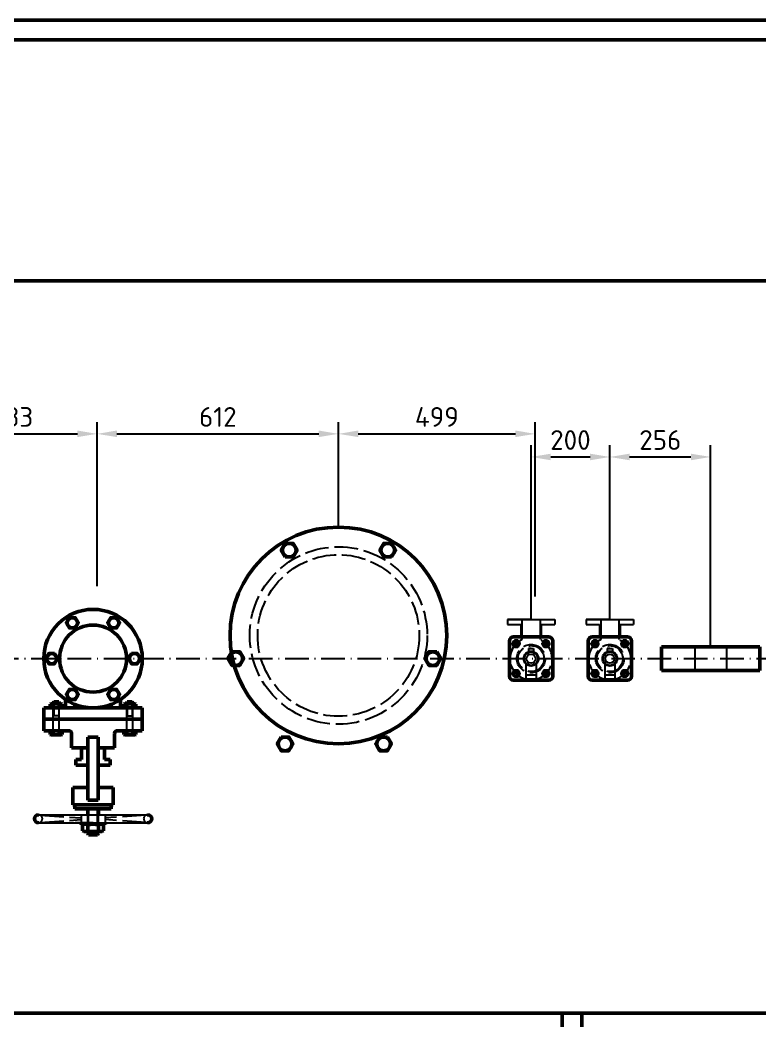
# Paper-space layout 'Layout1' of a CAD drawing. Header units: millimetres. Extents: x 198 to 1020, y 107 to 694.
# Drawn here: x 587 to 680.9, y 333.1 to 460.1 of the extents above; entities that cross this region are included whole.
import ezdxf

# ---------------------------------------------------------------- set-up
doc = ezdxf.new("R2010")
doc.units = ezdxf.units.MM
doc.header["$LTSCALE"] = 0.25
doc.linetypes.add('ACAD_ISO02W100', pattern=[15, 12, -3])
doc.linetypes.add('ACAD_ISO10W100', pattern=[18, 12, -3, 0, -3])
for name, color, linetype, lineweight in [('KICH THUOC', 1, 'Continuous', 25), ('manh', 130, 'Continuous', 25), ('NET 05', 130, 'Continuous', 50), ('NET DUT', 1, 'ACAD_ISO02W100', 25), ('NET MANH', 5, 'Continuous', 25), ('net đậm', 7, 'Continuous', 50), ('TRUC', 3, 'ACAD_ISO10W100', 25)]:
    doc.layers.add(name, color=color, linetype=linetype, lineweight=lineweight)
doc.styles.add('ISO', font='isocpeur.ttf', dxfattribs={"height": 2.5})
doc.dimstyles.new('DUONG KINH', dxfattribs={"dimtxt": 2.5, "dimasz": 2.5, "dimexe": 1.5, "dimexo": 0, "dimgap": 0.9, "dimtad": 1, "dimtoh": 1, "dimdec": 0, "dimlfac": 20, "dimzin": 0, "dimdsep": 46, "dimtxsty": 'ISO', "dimcen": 0.09, "dimadec": 0, "dimazin": 0, "dimtfac": 1, "dimtdec": 0, "dimtmove": 0, "dimatfit": 2, "dimfxl": 1, "dimtolj": 1, "dimtzin": 0, "dimarcsym": 0})

# ---------------------------------------------------------------- blocks, each defined once
blk = doc.blocks.new('*D449')
at = {"layer": 'KICH THUOC', "color": 0, "lineweight": -2, "transparency": 16777216}
for p, q in [((575.19, 385.54), (575.19, 409.13)), ((596.82, 388.29), (596.82, 409.13)), ((577.69, 407.63), (594.32, 407.63))]:
    blk.add_line(p, q, dxfattribs=at)
at = {"layer": 'KICH THUOC', "color": 0, "transparency": 16777216}
for points in [[(577.69, 408.05), (577.69, 407.22), (575.19, 407.63)], [(594.32, 408.05), (594.32, 407.22), (596.82, 407.63)]]:
    blk.add_solid(points, dxfattribs=at)
at = {"layer": 'KICH THUOC', "color": 0, "transparency": 16777216, "insert": (586.01, 409.78), "char_height": 2.5, "attachment_point": 5, "style": 'ISO'}
blk.add_mtext('\\A1;433', dxfattribs=at)
blk = doc.blocks.new('*D450')
at = {"layer": 'KICH THUOC', "color": 0, "lineweight": -2, "transparency": 16777216}
for p, q in [((596.82, 388.29), (596.82, 409.13)), ((627.44, 395.79), (627.44, 409.13)), ((599.32, 407.63), (624.94, 407.63))]:
    blk.add_line(p, q, dxfattribs=at)
at = {"layer": 'KICH THUOC', "color": 0, "transparency": 16777216}
for points in [[(599.32, 408.05), (599.32, 407.22), (596.82, 407.63)], [(624.94, 408.05), (624.94, 407.22), (627.44, 407.63)]]:
    blk.add_solid(points, dxfattribs=at)
at = {"layer": 'KICH THUOC', "color": 0, "transparency": 16777216, "insert": (612.13, 409.78), "char_height": 2.5, "attachment_point": 5, "style": 'ISO'}
blk.add_mtext('\\A1;612', dxfattribs=at)
blk = doc.blocks.new('*D475')
at = {"layer": 'KICH THUOC', "color": 0, "lineweight": -2, "transparency": 16777216}
for p, q in [((627.44, 395.79), (627.44, 409.13)), ((652.4, 386.99), (652.4, 409.13)), ((629.94, 407.63), (649.9, 407.63))]:
    blk.add_line(p, q, dxfattribs=at)
at = {"layer": 'KICH THUOC', "color": 0, "transparency": 16777216}
for points in [[(629.94, 408.05), (629.94, 407.22), (627.44, 407.63)], [(649.9, 408.05), (649.9, 407.22), (652.4, 407.63)]]:
    blk.add_solid(points, dxfattribs=at)
at = {"layer": 'KICH THUOC', "color": 0, "transparency": 16777216, "insert": (639.92, 409.78), "char_height": 2.5, "attachment_point": 5, "style": 'ISO'}
blk.add_mtext('\\A1;499', dxfattribs=at)
blk = doc.blocks.new('*D476')
at = {"layer": 'KICH THUOC', "color": 0, "lineweight": -2, "transparency": 16777216}
for p, q in [((651.87, 384.06), (651.87, 406.2)), ((661.87, 384.06), (661.87, 406.2)), ((654.37, 404.7), (659.37, 404.7))]:
    blk.add_line(p, q, dxfattribs=at)
at = {"layer": 'KICH THUOC', "color": 0, "transparency": 16777216}
for points in [[(654.37, 405.11), (654.37, 404.28), (651.87, 404.7)], [(659.37, 405.11), (659.37, 404.28), (661.87, 404.7)]]:
    blk.add_solid(points, dxfattribs=at)
at = {"layer": 'KICH THUOC', "color": 0, "transparency": 16777216, "insert": (656.87, 406.85), "char_height": 2.5, "attachment_point": 5, "style": 'ISO'}
blk.add_mtext('\\A1;200', dxfattribs=at)
blk = doc.blocks.new('*D477')
at = {"layer": 'KICH THUOC', "color": 0, "lineweight": -2, "transparency": 16777216}
for p, q in [((661.87, 384.06), (661.87, 406.2)), ((674.66, 380.61), (674.66, 406.2)), ((664.37, 404.7), (672.16, 404.7))]:
    blk.add_line(p, q, dxfattribs=at)
at = {"layer": 'KICH THUOC', "color": 0, "transparency": 16777216}
for points in [[(664.37, 405.11), (664.37, 404.28), (661.87, 404.7)], [(672.16, 405.11), (672.16, 404.28), (674.66, 404.7)]]:
    blk.add_solid(points, dxfattribs=at)
at = {"layer": 'KICH THUOC', "color": 0, "transparency": 16777216, "insert": (668.27, 406.85), "char_height": 2.5, "attachment_point": 5, "style": 'ISO'}
blk.add_mtext('\\A1;256', dxfattribs=at)

psp = doc.layouts.get("Layout1")

# ---------------------------------------------------------------- linework, layer by layer
for p, q in [((648.87256, 384.05765), (654.87256, 384.05765)), ((651.87256, 384.05765), (648.87256, 384.05765)), ((648.87256, 384.05765), (648.87256, 383.45765)), ((651.87256, 384.05765), (654.87256, 384.05765)), ((654.87256, 384.05765), (654.87256, 383.45765)), ((658.87256, 384.05765), (664.87256, 384.05765)), ((661.87256, 384.05765), (658.87256, 384.05765)), ((658.87256, 384.05765), (658.87256, 383.45765)), ((661.87256, 384.05765), (664.87256, 384.05765)), ((664.87256, 384.05765), (664.87256, 383.45765)), ((648.87256, 383.45765), (650.57256, 383.45765)), ((650.57256, 383.45765), (650.57256, 381.85765)), ((653.17256, 383.45765), (654.87256, 383.45765)), ((653.17256, 383.45765), (653.17256, 381.85765)), ((658.87256, 383.45765), (660.57256, 383.45765)), ((660.57256, 383.45765), (660.57256, 381.85765)), ((663.17256, 383.45765), (664.87256, 383.45765)), ((663.17256, 383.45765), (663.17256, 381.85765)), ((651.54756, 380.41077), (652.19756, 380.41077)), ((651.87256, 380.41077), (651.54756, 380.41077)), ((651.54756, 380.41077), (651.54756, 380.00365)), ((651.87256, 380.41077), (652.19756, 380.41077)), ((652.19756, 380.41077), (652.19756, 380.00365)), ((661.54756, 380.41077), (662.19756, 380.41077)), ((661.87256, 380.41077), (661.54756, 380.41077)), ((661.54756, 380.41077), (661.54756, 380.00365)), ((661.87256, 380.41077), (662.19756, 380.41077)), ((662.19756, 380.41077), (662.19756, 380.00365)), ((651.22256, 378.41055), (651.22256, 376.52888)), ((652.52256, 378.41055), (652.52256, 376.52888)), ((661.22256, 378.41055), (661.22256, 376.52888)), ((662.52256, 378.41055), (662.52256, 376.52888)), ((651.22256, 376.52888), (652.52256, 376.52888)), ((661.22256, 376.52888), (662.52256, 376.52888)), ((598.58359, 360.06192), (598.58359, 360.06192)), ((589.36351, 359.29963), (603.22993, 359.29963)), ((589.36351, 358.28324), (603.22993, 358.28324)), ((596.29672, 358.28324), (594.04615, 358.28324)), ((594.62694, 358.28324), (594.62694, 358.10174)), ((597.9665, 358.28324), (597.9665, 358.10174)), ((597.9665, 358.10174), (594.62694, 358.10174))]:
    psp.add_line(p, q)
for centre, radius in [((651.87256, 379.10765), 0.95312), ((651.87256, 379.10765), 0.85312), ((661.87256, 379.10765), 0.95312), ((661.87256, 379.10765), 0.85312), ((651.87256, 379.10765), 0.575), ((661.87256, 379.10765), 0.575)]:
    psp.add_circle(centre, radius)
at = {"layer": 'manh'}
for p, q in [((591.31024, 373.60765), (591.31024, 373.38265)), ((591.94774, 373.60765), (591.94774, 373.38265)), ((600.6457, 373.60765), (600.6457, 373.38265)), ((601.2832, 373.60765), (601.2832, 373.38265)), ((595.72297, 356.75174), (595.72297, 357.15674)), ((596.87047, 356.75174), (596.87047, 357.15674))]:
    psp.add_line(p, q, dxfattribs=at)
at = {"layer": 'NET 05'}
for p, q in [((683.18872, 460.14117), (546.21385, 460.14117)), ((683.18872, 457.64117), (546.21385, 457.64117)), ((696.43872, 427.04472), (531.43872, 427.04472)), ((649.12256, 381.35765), (649.12256, 376.85765)), ((649.62256, 381.85765), (654.12256, 381.85765)), ((654.62256, 376.85765), (654.62256, 381.35765)), ((659.12256, 381.35765), (659.12256, 376.85765)), ((659.62256, 381.85765), (664.12256, 381.85765)), ((664.62256, 376.85765), (664.62256, 381.35765)), ((649.62256, 376.35765), (654.12256, 376.35765)), ((659.62256, 376.35765), (664.12256, 376.35765)), ((591.31024, 373.60765), (591.25399, 373.49515)), ((591.25399, 373.38265), (591.25399, 373.49515)), ((592.00399, 373.49515), (591.25399, 373.49515)), ((591.94774, 373.60765), (591.31024, 373.60765)), ((592.00399, 373.49515), (591.94774, 373.60765)), ((592.00399, 373.38265), (592.00399, 373.49515)), ((592.79672, 372.85765), (592.79672, 373.92957)), ((599.79672, 372.85765), (599.79672, 373.92957)), ((600.58945, 373.49515), (600.6457, 373.60765)), ((600.58945, 373.38265), (600.58945, 373.49515)), ((600.58945, 373.49515), (601.33945, 373.49515)), ((600.6457, 373.60765), (601.2832, 373.60765)), ((601.2832, 373.60765), (601.33945, 373.49515)), ((601.33945, 373.38265), (601.33945, 373.49515)), ((590.04672, 372.85765), (590.04672, 369.95368)), ((602.54672, 372.85765), (590.04672, 372.85765)), ((590.87899, 373.31831), (590.99043, 373.38265)), ((590.87899, 372.92199), (590.87899, 373.31831)), ((590.87899, 372.92199), (590.99043, 372.85765)), ((592.26755, 373.38265), (590.99043, 373.38265)), ((592.00399, 373.38265), (590.99043, 373.38265)), ((592.26755, 372.85765), (590.99043, 372.85765)), ((591.25399, 372.92199), (591.25399, 373.31831)), ((591.25399, 372.92199), (591.25399, 373.31831)), ((592.00399, 372.92199), (592.00399, 373.31831)), ((592.00399, 372.92199), (592.00399, 373.31831)), ((592.26755, 373.38265), (592.19149, 373.38265)), ((592.37899, 373.31831), (592.26755, 373.38265)), ((592.37899, 372.92199), (592.26755, 372.85765)), ((592.37899, 373.31831), (592.37899, 372.92199)), ((600.21445, 373.31831), (600.32589, 373.38265)), ((600.21445, 373.31831), (600.21445, 372.92199)), ((600.21445, 372.92199), (600.32589, 372.85765)), ((600.32589, 373.38265), (601.60301, 373.38265)), ((600.32589, 373.38265), (600.40195, 373.38265)), ((600.32589, 372.85765), (601.60301, 372.85765)), ((600.58945, 373.38265), (601.60301, 373.38265)), ((600.58945, 372.92199), (600.58945, 373.31831)), ((600.58945, 372.92199), (600.58945, 373.31831)), ((601.33945, 372.92199), (601.33945, 373.31831)), ((601.33945, 372.92199), (601.33945, 373.31831)), ((601.71445, 373.31831), (601.60301, 373.38265)), ((601.71445, 372.92199), (601.60301, 372.85765)), ((601.71445, 372.92199), (601.71445, 373.31831)), ((602.54672, 372.85765), (602.54672, 369.95368)), ((590.04672, 371.40567), (602.54672, 371.40567)), ((593.21126, 369.95368), (590.04672, 369.95368)), ((590.87899, 369.95368), (592.37899, 369.95368)), ((590.87899, 369.49302), (590.87899, 369.95368)), ((591.25399, 369.49302), (591.25399, 369.95368)), ((592.00399, 369.49302), (592.00399, 369.95368)), ((592.37899, 369.95368), (592.37899, 369.49302)), ((599.38218, 369.95368), (602.54672, 369.95368)), ((601.71445, 369.95368), (600.21445, 369.95368)), ((600.21445, 369.95368), (600.21445, 369.49302)), ((600.58945, 369.49302), (600.58945, 369.95368)), ((601.33945, 369.49302), (601.33945, 369.95368)), ((601.71445, 369.49302), (601.71445, 369.95368)), ((590.87899, 369.49302), (590.99043, 369.42868)), ((592.26755, 369.42868), (590.99043, 369.42868)), ((592.37899, 369.49302), (592.26755, 369.42868)), ((593.57426, 367.77571), (593.57426, 369.59069)), ((595.64333, 369.14305), (595.64333, 361.15605)), ((595.64333, 369.14305), (596.95011, 369.14305)), ((596.95011, 369.14305), (596.95011, 361.15605)), ((599.01919, 367.77571), (599.01919, 369.59069)), ((600.21445, 369.49302), (600.32589, 369.42868)), ((600.32589, 369.42868), (601.60301, 369.42868)), ((601.71445, 369.49302), (601.60301, 369.42868)), ((593.57426, 367.77571), (595.64333, 367.77571)), ((594.84474, 366.32373), (594.84474, 367.77571)), ((596.95011, 367.77571), (599.01919, 367.77571)), ((597.7487, 366.32373), (597.7487, 367.77571)), ((594.11875, 365.59774), (594.11875, 366.32373)), ((598.47469, 366.32373), (597.7487, 366.32373)), ((598.47469, 365.59774), (598.47469, 366.32373)), ((595.64333, 365.59774), (594.11875, 365.59774)), ((596.95011, 365.59774), (598.47469, 365.59774)), ((593.75575, 362.74808), (595.64333, 362.74808)), ((593.75575, 362.74808), (593.75575, 360.57011)), ((593.75575, 362.74808), (593.75575, 360.57011)), ((596.95011, 362.74808), (598.83769, 362.74808)), ((598.83769, 362.74808), (598.83769, 360.57011)), ((596.95011, 361.15605), (595.64333, 361.15605)), ((598.83769, 360.57011), (593.75575, 360.57011)), ((594.00985, 360.06192), (594.00985, 360.57011)), ((594.00985, 360.06192), (598.58359, 360.06192)), ((594.00985, 360.06192), (594.00985, 360.06192)), ((595.62172, 359.29963), (595.62172, 360.06192)), ((596.97172, 359.29963), (596.97172, 360.06192)), ((598.58359, 360.06192), (598.58359, 360.57011)), ((594.94672, 357.98593), (595.14731, 358.10174)), ((594.94672, 357.27255), (594.94672, 357.98593)), ((594.94672, 357.27255), (595.14731, 357.15674)), ((595.14731, 358.10174), (597.44613, 358.10174)), ((595.14731, 357.15674), (597.44613, 357.15674)), ((595.14731, 357.15674), (595.28422, 357.15674)), ((595.62172, 357.98593), (595.62172, 357.27255)), ((595.62172, 357.98593), (595.62172, 357.27255)), ((595.62172, 357.15674), (595.62172, 356.95424)), ((595.62172, 357.15674), (597.44613, 357.15674)), ((595.62172, 356.95424), (596.97172, 356.95424)), ((595.62172, 356.95424), (595.72297, 356.75174)), ((596.87047, 356.75174), (596.97172, 356.95424)), ((596.97172, 357.98593), (596.97172, 357.27255)), ((596.97172, 357.98593), (596.97172, 357.27255)), ((596.97172, 357.15674), (596.97172, 356.95424)), ((597.64672, 357.98593), (597.44613, 358.10174)), ((597.64672, 357.27255), (597.44613, 357.15674)), ((597.64672, 357.98593), (597.64672, 357.27255)), ((595.72297, 356.75174), (596.87047, 356.75174)), ((530.91216, 334.10765), (695.91216, 334.10765)), ((655.82916, 334.10765), (655.82916, 331.85136)), ((658.32916, 334.10765), (658.32916, 331.85136))]:
    psp.add_line(p, q, dxfattribs=at)
for points in [[(594.04672, 383.00476), (593.29672, 383.00476), (592.92172, 383.65428), (593.29672, 384.3038), (594.04672, 384.3038), (594.42172, 383.65428)], [(598.54672, 383.00476), (599.29672, 383.00476), (599.67172, 383.65428), (599.29672, 384.3038), (598.54672, 384.3038), (598.17172, 383.65428)], [(649.78105, 381.34557), (649.58105, 380.99916), (649.78105, 380.65275), (650.18105, 380.65275), (650.38105, 380.99916), (650.18105, 381.34557)], [(653.96407, 381.34557), (654.16407, 380.99916), (653.96407, 380.65275), (653.56407, 380.65275), (653.36407, 380.99916), (653.56407, 381.34557)], [(659.78105, 381.34557), (659.58105, 380.99916), (659.78105, 380.65275), (660.18105, 380.65275), (660.38105, 380.99916), (660.18105, 381.34557)], [(663.96407, 381.34557), (664.16407, 380.99916), (663.96407, 380.65275), (663.56407, 380.65275), (663.36407, 380.99916), (663.56407, 381.34557)], [(591.42172, 379.75717), (590.67172, 379.75717), (590.29672, 379.10765), (590.67172, 378.45813), (591.42172, 378.45813), (591.79672, 379.10765)], [(601.17172, 379.75717), (601.92172, 379.75717), (602.29672, 379.10765), (601.92172, 378.45813), (601.17172, 378.45813), (600.79672, 379.10765)], [(649.78105, 376.86973), (649.58105, 377.21614), (649.78105, 377.56255), (650.18105, 377.56255), (650.38105, 377.21614), (650.18105, 376.86973)], [(653.96407, 376.86973), (654.16407, 377.21614), (653.96407, 377.56255), (653.56407, 377.56255), (653.36407, 377.21614), (653.56407, 376.86973)], [(659.78105, 376.86973), (659.58105, 377.21614), (659.78105, 377.56255), (660.18105, 377.56255), (660.38105, 377.21614), (660.18105, 376.86973)], [(663.96407, 376.86973), (664.16407, 377.21614), (663.96407, 377.56255), (663.56407, 377.56255), (663.36407, 377.21614), (663.56407, 376.86973)], [(594.04672, 375.21053), (593.29672, 375.21053), (592.92172, 374.56101), (593.29672, 373.9115), (594.04672, 373.9115), (594.42172, 374.56101)], [(598.54672, 375.21053), (599.29672, 375.21053), (599.67172, 374.56101), (599.29672, 373.9115), (598.54672, 373.9115), (598.17172, 374.56101)]]:
    psp.add_lwpolyline(points, close=True, dxfattribs=at)
psp.add_lwpolyline([(594.84474, 366.32373), (594.11875, 366.32373)], dxfattribs=at)
for centre, radius in [((593.67172, 383.65428), 0.64952), ((598.92172, 383.65428), 0.64952), ((596.29672, 379.10765), 4.25), ((649.98105, 380.99916), 0.34641), ((653.76407, 380.99916), 0.34641), ((659.98105, 380.99916), 0.34641), ((663.76407, 380.99916), 0.34641), ((591.04672, 379.10765), 0.64952), ((601.54672, 379.10765), 0.64952), ((649.98105, 377.21614), 0.34641), ((653.76407, 377.21614), 0.34641), ((659.98105, 377.21614), 0.34641), ((663.76407, 377.21614), 0.34641), ((593.67172, 374.56101), 0.64952), ((598.92172, 374.56101), 0.64952)]:
    psp.add_circle(centre, radius, dxfattribs=at)
for centre, radius, start, end in [((649.62256, 381.35765), 0.5, 90, 180), ((654.12256, 381.35765), 0.5, 0, 90), ((659.62256, 381.35765), 0.5, 90, 180), ((664.12256, 381.35765), 0.5, 0, 90), ((649.62256, 376.85765), 0.5, 180, 270), ((654.12256, 376.85765), 0.5, 270, 0), ((659.62256, 376.85765), 0.5, 180, 270), ((664.12256, 376.85765), 0.5, 270, 0), ((591.06649, 373.07727), 0.30538, 52.1211205, 90), ((591.06649, 373.16303), 0.30538, 270, 307.8788795), ((591.62899, 372.25765), 1.125, 70.5287794, 109.4712206), ((591.62899, 373.98265), 1.125, 250.5287794, 289.4712206), ((592.19149, 373.07727), 0.30538, 90, 127.8788795), ((592.19149, 373.16303), 0.30538, 232.1211205, 270), ((600.40195, 373.07727), 0.30538, 52.1211205, 90), ((600.40195, 373.16303), 0.30538, 270, 307.8788795), ((600.96445, 372.25765), 1.125, 70.5287794, 109.4712206), ((600.96445, 373.98265), 1.125, 250.5287794, 289.4712206), ((601.52695, 373.07727), 0.30538, 90, 127.8788795), ((601.52695, 373.16303), 0.30538, 232.1211205, 270), ((593.21126, 369.59069), 0.363, 0, 90), ((599.38218, 369.59069), 0.363, 90, 180), ((591.06649, 369.73406), 0.30538, 270, 307.8788795), ((591.62899, 370.55368), 1.125, 250.5287794, 289.4712206), ((592.19149, 369.73406), 0.30538, 232.1211205, 270), ((600.40195, 369.73406), 0.30538, 270, 307.8788795), ((600.96445, 370.55368), 1.125, 250.5287794, 289.4712206), ((601.52695, 369.73406), 0.30538, 232.1211205, 270), ((589.36351, 358.79143), 0.50819, 90, 270), ((603.22993, 358.79143), 0.50819, 270, 90), ((595.28422, 357.55206), 0.54968, 52.1211205, 90), ((595.28422, 357.70642), 0.54968, 270, 307.8788795), ((596.29672, 356.07674), 2.025, 70.5287794, 109.4712206), ((596.29672, 359.18174), 2.025, 250.5287794, 289.4712206), ((597.30922, 357.55206), 0.54968, 90, 127.8788795), ((597.30922, 357.70642), 0.54968, 232.1211205, 270)]:
    psp.add_arc(centre, radius, start, end, dxfattribs=at)
at = {"layer": 'NET DUT'}
for p, q in [((650.72256, 384.05765), (650.72256, 381.52015)), ((653.02819, 384.05765), (653.02819, 381.52015)), ((660.72256, 384.05765), (660.72256, 381.52015)), ((663.02819, 384.05765), (663.02819, 381.52015)), ((672.66216, 380.60765), (672.66216, 377.60765)), ((676.66216, 380.60765), (676.66216, 377.60765)), ((651.22256, 377.05452), (652.52256, 377.05452)), ((661.22256, 377.05452), (662.52256, 377.05452)), ((591.25399, 369.95368), (591.25399, 372.85765)), ((591.31024, 372.85765), (591.31024, 371.86967)), ((591.94774, 372.85765), (591.94774, 371.86967)), ((592.00399, 369.95368), (592.00399, 372.85765)), ((600.58945, 369.95368), (600.58945, 372.85765)), ((600.6457, 372.85765), (600.6457, 371.86967)), ((601.2832, 372.85765), (601.2832, 371.86967)), ((601.33945, 369.95368), (601.33945, 372.85765)), ((592.00399, 371.86967), (591.25399, 371.86967)), ((600.58945, 371.86967), (601.33945, 371.86967)), ((589.58264, 359.24996), (594.77214, 358.89555)), ((589.58264, 358.33291), (594.77214, 358.68731)), ((594.77214, 359.29963), (594.77214, 358.28324)), ((595.62172, 358.28324), (595.62172, 359.29963)), ((595.72297, 358.28324), (595.72297, 359.29963)), ((596.87047, 358.28324), (596.87047, 359.29963)), ((596.97172, 358.28324), (596.97172, 359.29963)), ((597.8213, 359.29963), (597.8213, 358.28324)), ((603.01081, 359.24996), (597.8213, 358.89555)), ((603.01081, 358.33291), (597.8213, 358.68731))]:
    psp.add_line(p, q, dxfattribs=at)
for centre, radius in [((627.43872, 382.04472), 11.25), ((627.43872, 382.04472), 10.25), ((651.87256, 379.10765), 1.8), ((651.87256, 379.10765), 1.65), ((661.87256, 379.10765), 1.8), ((661.87256, 379.10765), 1.65)]:
    psp.add_circle(centre, radius, dxfattribs=at)
for centre, radius, start, end in [((651.87256, 379.10765), 2.675, 115.595142, 64.404858), ((661.87256, 379.10765), 2.675, 115.595142, 64.404858), ((589.36351, 358.79143), 0.50819, 270, 90), ((603.22993, 358.79143), 0.50819, 90, 270)]:
    psp.add_arc(centre, radius, start, end, dxfattribs=at)
at = {"layer": 'NET MANH'}
for p, q in [((595.72297, 359.29963), (595.72297, 360.06192)), ((596.87047, 359.29963), (596.87047, 360.06192))]:
    psp.add_line(p, q, dxfattribs=at)
at = {"layer": 'net đậm'}
for p, q in [((668.41216, 380.60765), (668.41216, 377.60765)), ((668.41216, 380.60765), (680.91216, 380.60765)), ((680.91216, 380.60765), (680.91216, 377.60765)), ((668.41216, 377.60765), (680.91216, 377.60765))]:
    psp.add_line(p, q, dxfattribs=at)
for points in [[(620.68872, 392.00402), (620.18872, 392.87004), (620.68872, 393.73607), (621.68872, 393.73607), (622.18872, 392.87004), (621.68872, 392.00402)], [(634.18872, 392.00402), (634.68872, 392.87004), (634.18872, 393.73607), (633.18872, 393.73607), (632.68872, 392.87004), (633.18872, 392.00402)], [(613.91216, 379.97367), (613.41216, 379.10765), (613.91216, 378.24162), (614.91216, 378.24162), (615.41216, 379.10765), (614.91216, 379.97367)], [(639.91216, 379.97367), (640.41216, 379.10765), (639.91216, 378.24162), (638.91216, 378.24162), (638.41216, 379.10765), (638.91216, 379.97367)], [(620.16216, 369.14836), (619.66216, 368.28233), (620.16216, 367.41631), (621.16216, 367.41631), (621.66216, 368.28233), (621.16216, 369.14836)], [(633.66216, 369.14836), (634.16216, 368.28233), (633.66216, 367.41631), (632.66216, 367.41631), (632.16216, 368.28233), (632.66216, 369.14836)]]:
    psp.add_lwpolyline(points, close=True, dxfattribs=at)
for centre, radius in [((627.43872, 382.04472), 13.75), ((621.18872, 392.87004), 0.86603), ((633.68872, 392.87004), 0.86603), ((596.29672, 379.10765), 6.25), ((614.41216, 379.10765), 0.86603), ((639.41216, 379.10765), 0.86603), ((620.66216, 368.28233), 0.86603), ((633.16216, 368.28233), 0.86603)]:
    psp.add_circle(centre, radius, dxfattribs=at)
at = {"layer": 'TRUC'}
psp.add_line((528.66216, 379.10765), (698.16216, 379.10765), dxfattribs=at)

# ---------------------------------------------------------------- dimensions: what is measured, and where the dimension line sits
at = {"layer": 'KICH THUOC'}
for base, p1, p2, picture, middle in [((596.82329, 407.6342), (575.18872, 385.54472), (596.82329, 388.29472), '*D449', (586.006, 409.7842)), ((627.43872, 407.6342), (596.82329, 388.29472), (627.43872, 395.79472), '*D450', (612.131, 409.7842)), ((652.39913, 407.6342), (627.43872, 395.79472), (652.39913, 386.99472), '*D475', (639.91893, 409.7842)), ((661.87256, 404.69712), (651.87256, 384.05765), (661.87256, 384.05765), '*D476', (656.87256, 406.84712)), ((674.66216, 404.69712), (661.87256, 384.05765), (674.66216, 380.60765), '*D477', (668.26736, 406.84712))]:
    dim = psp.add_linear_dim(base=base, p1=p1, p2=p2, dimstyle='DUONG KINH', override={"dimtmove": 1}, dxfattribs=at)
    dim.commit()
    dim.dimension.update_dxf_attribs({"geometry": picture, "text_midpoint": middle})

doc.saveas('drawing.dxf')
